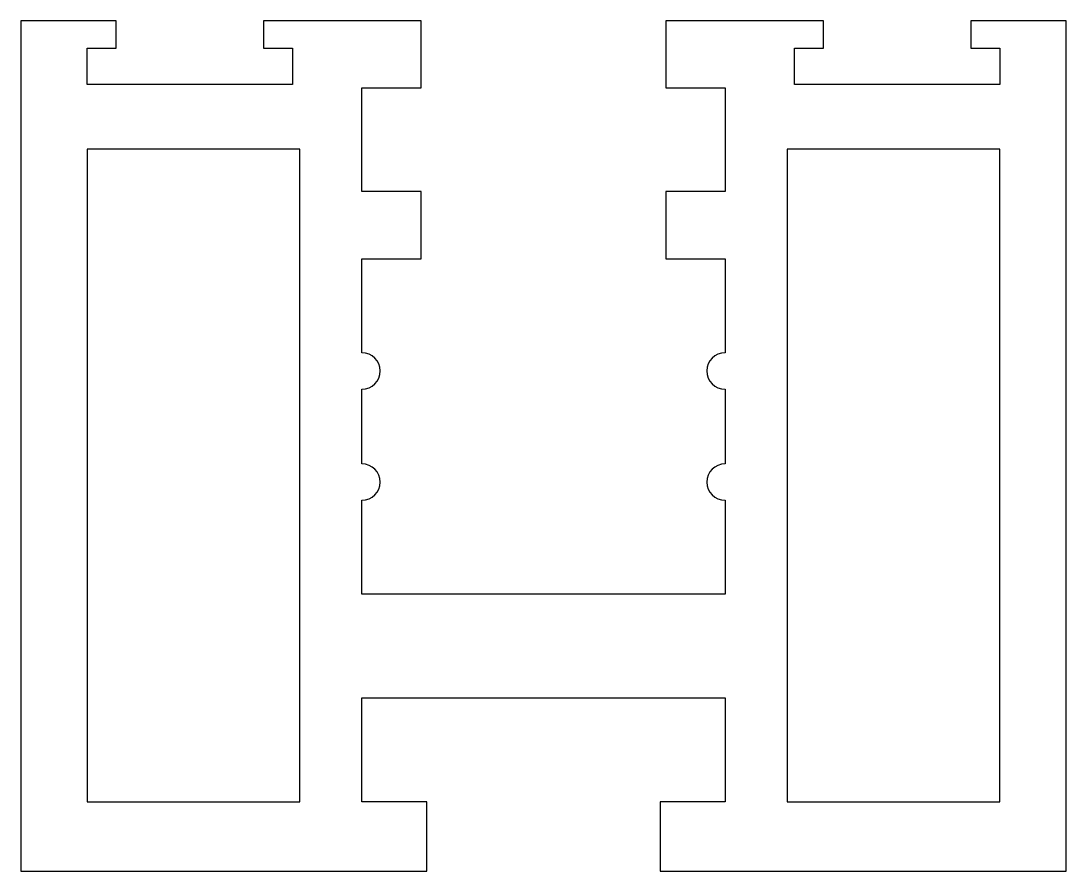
# Model space of a CAD drawing. Extents: x 114.5 to 195.1, y 175.5 to 241.1.
import ezdxf

# ---------------------------------------------------------------- set-up
doc = ezdxf.new("R2010")
doc.units = 0
doc.layers.add('ANA', color=220, linetype='CONTINUOUS')

msp = doc.modelspace()

# ---------------------------------------------------------------- linework, layer by layer
at = {"layer": 'ANA', "color": 7}
msp.add_lwpolyline([(140.8, 204.113, 1), (140.8, 206.913), (140.8, 212.683, 1), (140.8, 215.483), (140.8, 222.723), (145.37, 222.723), (145.37, 227.923), (140.8, 227.923), (140.8, 235.923), (145.37, 235.923), (145.37, 241.073), (133.2, 241.073), (133.2, 238.973), (135.45, 238.973), (135.45, 236.173), (119.6, 236.173), (119.6, 238.973), (121.85, 238.973), (121.85, 241.073), (114.5, 241.073), (114.5, 175.523), (145.8, 175.523), (145.8, 180.873), (140.8, 180.873), (140.8, 188.873), (168.8, 188.873), (168.8, 180.873), (163.8, 180.873), (163.8, 175.523), (195.1, 175.523), (195.1, 241.073), (187.75, 241.073), (187.75, 238.973), (190, 238.973), (190, 236.173), (174.15, 236.173), (174.15, 238.973), (176.4, 238.973), (176.4, 241.073), (164.23, 241.073), (164.23, 235.923), (168.8, 235.923), (168.8, 227.923), (164.23, 227.923), (164.23, 222.723), (168.8, 222.723), (168.8, 215.483, 1), (168.8, 212.683), (168.8, 206.913, 1), (168.8, 204.113), (168.8, 196.873), (140.8, 196.873)], format="xyb", close=True, dxfattribs=at)
for points in [[(136, 231.173), (119.6, 231.173), (119.6, 180.873), (136, 180.873), (136, 188.873), (136, 196.873)], [(190, 180.873), (190, 231.173), (173.6, 231.173), (173.6, 196.873), (173.6, 188.873), (173.6, 180.873)]]:
    msp.add_lwpolyline(points, close=True, dxfattribs=at)

doc.saveas('drawing.dxf')
